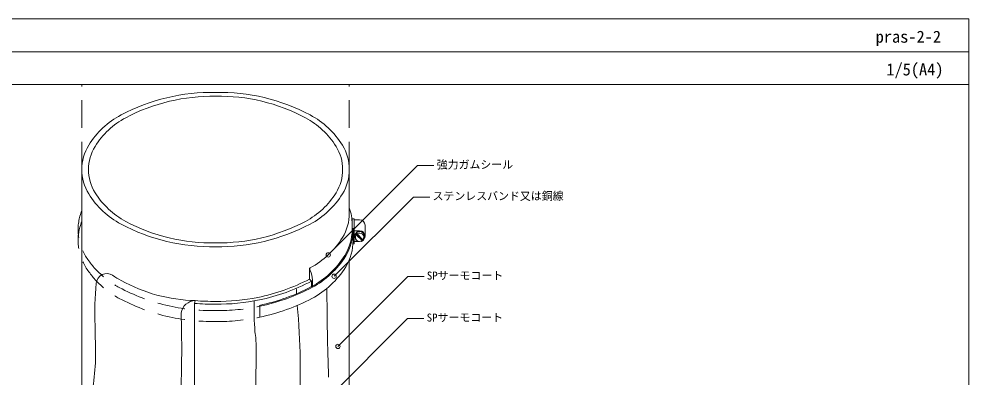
# Model space of a CAD drawing. Units: millimetres, scale not verified. Extents: x -690 to 690, y -478 to 478.
# Drawn here: x -180 to 690, y 150 to 478 of the extents above; entities that cross this region are included whole.
import ezdxf
from ezdxf.enums import TextEntityAlignment as Align

# ---------------------------------------------------------------- set-up
doc = ezdxf.new("R2010")
doc.units = ezdxf.units.MM
doc.header["$LTSCALE"] = 2
doc.linetypes.add('USER1', pattern=[19.05, 12.7, -6.35])
for name, color, linetype, lineweight in [('0-0_0', 7, 'Continuous', 18), ('0-2_BOUSUI', 1, 'Continuous', 18), ('0-3_MOJI', 7, 'Continuous', 18), ('0-4_sunpo', 7, 'Continuous', 18), ('0-5_WAKU', 7, 'Continuous', 18), ('0-7_KANAMONO', 4, 'Continuous', 18), ('0-8_KANAMONO2', 4, 'USER1', 18)]:
    doc.layers.add(name, color=color, linetype=linetype, lineweight=lineweight)
doc.styles.add('ＭＳ ゴシック', font='')
doc.styles.get('ＭＳ ゴシック').set_extended_font_data('MS Gothic')

msp = doc.modelspace()

# ---------------------------------------------------------------- linework, layer by layer
at = {"layer": '0-0_0'}
msp.add_line((-690, 447.5), (690, 447.5), dxfattribs=at)
at = {"layer": '0-2_BOUSUI'}
for p, q in [((125.034, 289.584), (125.034, 284.584)), ((122.474, -4.321), (122.474, 257.004)), ((-18.616, 219.503), (-19.289, 216.993)), ((-19.289, 216.993), (-19.289, 2.87))]:
    msp.add_line(p, q, dxfattribs=at)
msp.add_lwpolyline([(88.633, 231.745), (87.799, 232.321), (87.799, 237.321), (85.902, 239.218), (85.902, 249.218)], dxfattribs=at)
for centre, radius, start, end in [((79.555, 289.584), 45.479, 0, 19.31375), ((79.555, 299.584), 42.92, 328.6015, 0), ((50.049, 318.369), 77.894, 297.98699, 328.1145), ((-99.645, 234.557), 9.749, 56.80863, 173.6556), ((2.668, 409.138), 180.284, 297.49585, 297.74695), ((55.539, 235.523), 33.309, 353.48814, 24.27663), ((188.871, 208.399), 299.446, 174.78163, 182.23431), ((-48.711, 308.191), 79.789, 235.14697, 241.64722), ((-14.64, 368.496), 149.046, 241.13003, 268.47102), ((2.668, 399.138), 180.284, 281.53543, 297.49585), ((2.668, 399.138), 182.844, 281.80303, 297.74863), ((-604.007, 186.644), 679.358, 3.31049, 3.72224), ((2332.259, 231.947), 2230.262, 180.03053, 182.11688), ((-18.395, 206.193), 13.312, 90.95475, 170.82259), ((-3.31, 396.453), 177.611, 265.05618, 271.0679), ((2.668, 399.138), 180.284, 269.152, 281.53543), ((2.668, 399.138), 182.844, 269.16541, 281.80303), ((335.316, 214.012), 300.127, 179.00625, 184.38331), ((-3.31, 396.453), 180.17, 264.91187, 271.05429), ((-544.619, 156.14), 622.175, 356.32192, 5.4399), ((-1185.691, 174.865), 1154.639, 357.91574, 1.66015), ((1033.931, 192.53), 1144.287, 179.78995, 180.21005), ((-333.442, 173.299), 223.601, 350.61574, 3.85574), ((-49.798, 177.618), 86.913, 359.56706, 8.90678), ((6307.869, 129.577), 6270.936, 179.56706, 180.40906)]:
    msp.add_arc(centre, radius, start, end, dxfattribs=at)
at = {"layer": '0-3_MOJI'}
for p, q in [((103.223, 261.448), (185.015, 343.24)), ((200.015, 343.24), (185.015, 343.24)), ((108.552, 241.806), (181.189, 314.443)), ((196.189, 314.443), (181.189, 314.443)), ((111.996, 177.645), (175.964, 241.613)), ((190.964, 241.613), (175.964, 241.613)), ((94.007, 121.363), (175.799, 203.155)), ((190.799, 203.155), (175.799, 203.155))]:
    msp.add_line(p, q, dxfattribs=at)
for centre in [(103.223, 261.448), (108.552, 241.806), (111.996, 177.645)]:
    msp.add_circle(centre, 2, dxfattribs=at)
at = {"layer": '0-4_sunpo'}
msp.add_line((125.223, 292.343), (125.223, 287.261), dxfattribs=at)
at = {"layer": '0-5_WAKU'}
for points in [[(-690, -477.5), (690, -477.5), (690, 477.5), (-690, 477.5)], [(690, 417.5), (-690, 417.5), (-690, 477.5), (690, 477.5)]]:
    msp.add_lwpolyline(points, close=True, dxfattribs=at)
at = {"layer": '0-7_KANAMONO'}
for p, q in [((-122.474, 339.584), (-122.474, -10.416)), ((122.474, 339.584), (122.474, 309.584)), ((122.474, 339.584), (122.474, 299.584)), ((125.223, 285.586), (125.223, 294.585)), ((126.935, 294.585), (125.223, 294.585)), ((126.935, 294.585), (126.935, 293.585)), ((126.935, 284.586), (126.935, 293.585)), ((126.935, 293.585), (131.892, 293.585)), ((136.891, 288.586), (136.891, 278.585)), ((125.223, 285.586), (125.223, 284.584)), ((126.935, 285.586), (125.223, 285.586)), ((125.935, 284.584), (125.223, 284.584)), ((125.935, 272.584), (125.935, 284.584)), ((125.935, 274.584), (125.935, 284.584)), ((126.935, 284.586), (126.935, 271.584)), ((126.935, 283.585), (131.892, 283.585)), ((126.935, 283.584), (131.892, 283.584)), ((129.204, 281.98), (128.497, 281.273)), ((128.497, 281.273), (134.58, 275.19)), ((128.497, 281.273), (128.853, 279.916)), ((134.224, 274.546), (128.853, 279.916)), ((129.56, 280.623), (129.204, 281.98)), ((134.931, 275.253), (129.56, 280.623)), ((126.935, 271.584), (125.838, 271.584)), ((126.935, 273.584), (131.892, 273.584)), ((128.127, 276.446), (128.589, 275.645)), ((134.224, 274.546), (134.58, 275.19)), ((134.58, 275.19), (134.787, 275.397))]:
    msp.add_line(p, q, dxfattribs=at)
for points in [[(132.79, 273.861), (133.186, 273.755), (136.722, 277.291), (135.427, 282.12), (130.598, 283.414), (127.062, 279.879), (128.356, 275.049), (129.253, 274.809)], [(40.068, 215.16), (40.543, 214.338), (40.543, 204.338)]]:
    msp.add_lwpolyline(points, dxfattribs=at)
for centre, radius, start, end in [((-2.668, 230.03), 180.284, 89.152, 117.74695), ((3.31, 232.715), 177.611, 62.03315, 91.0679), ((-2.535, 235.508), 171.27, 89.152, 117.74695), ((3.145, 238.058), 168.73, 62.03315, 91.0679), ((-50.049, 320.799), 77.894, 117.98699, 148.1145), ((-47.547, 321.738), 74, 117.98699, 148.1145), ((46.275, 320.378), 75.799, 32.25129, 61.64722), ((48.711, 319.367), 79.789, 32.25129, 61.64722), ((-79.555, 339.584), 42.92, 148.6015, 211.3985), ((-75.577, 339.584), 40.774, 148.6015, 211.3985), ((75.577, 339.584), 40.774, 328.6015, 31.3985), ((79.555, 339.584), 42.92, 328.6015, 31.3985), ((-48.711, 359.801), 79.789, 212.25129, 241.64722), ((-46.275, 358.79), 75.799, 212.25129, 241.64722), ((47.547, 357.43), 74, 297.98699, 328.1145), ((50.049, 358.369), 77.894, 297.98699, 328.1145), ((-3.31, 446.453), 177.611, 242.03315, 271.0679), ((-3.145, 441.11), 168.73, 242.03315, 271.0679), ((2.535, 443.66), 171.27, 269.152, 297.74695), ((2.668, 449.138), 180.284, 269.152, 297.74695), ((79.555, 284.584), 46.381, 10.0564, 13.4405), ((131.892, 288.586), 4.999, 0, 90), ((79.555, 284.584), 45.479, 328.58771, 0), ((79.555, 284.584), 46.381, 328.58318, 0), ((131.892, 278.585), 4.33, 141.63074, 210.39516), ((131.892, 277.585), 3.83, 142.50103, 307.49897), ((131.892, 278.585), 4.33, 324.08372, 128.36926), ((131.892, 277.585), 3.83, 322.50103, 127.49897), ((131.892, 278.585), 4.999, 270, 90), ((79.555, 274.584), 46.381, 328.58318, 360), ((50.049, 303.369), 80.454, 297.98316, 328.1222), ((50.049, 303.369), 81.355, 297.98186, 328.12477), ((50.049, 293.369), 81.355, 297.98186, 328.12477), ((2.668, 394.138), 182.844, 281.80303, 297.74863), ((2.668, 394.138), 183.745, 281.8954, 297.7492), ((2.668, 384.138), 183.745, 281.8954, 297.7492)]:
    msp.add_arc(centre, radius, start, end, dxfattribs=at)
at = {"layer": '0-7_KANAMONO', "linetype": 'USER1'}
for centre, radius, start, end in [((-79.555, 284.584), 46.381, 157.72573, 211.43059), ((-79.555, 274.584), 46.381, 157.72573, 211.43059), ((-48.711, 304.801), 83.25, 212.23371, 241.65529), ((-48.711, 294.801), 83.25, 212.23371, 241.65529), ((-3.31, 391.453), 181.071, 242.02948, 271.04959), ((-3.31, 381.453), 181.071, 242.02948, 271.04959), ((2.668, 394.138), 183.745, 269.17004, 281.8954), ((2.668, 384.138), 183.745, 269.17004, 281.8954)]:
    msp.add_arc(centre, radius, start, end, dxfattribs=at)
at = {"layer": '0-8_KANAMONO2'}
for p, q in [((-122.474, 339.584), (-122.474, 417.5)), ((122.474, 339.584), (122.474, 417.5))]:
    msp.add_line(p, q, dxfattribs=at)

# ---------------------------------------------------------------- texts
at = {"layer": '0-3_MOJI', "style": 'ＭＳ ゴシック'}
for s, p in [('強力ガムシール', (202.515, 338.24)), ('ステンレスバンド又は銅線', (198.689, 309.443)), ('SPサーモコート', (193.464, 236.613)), ('SPサーモコート', (193.299, 198.155))]:
    msp.add_text(s, height=7.331, dxfattribs=at).set_placement(p, align=Align.BOTTOM_LEFT)
at = {"layer": '0-5_WAKU', "style": 'ＭＳ ゴシック'}
for s, p in [('pras-2-2', (604.53, 452.5)), ('1/5(A4)', (614.277, 422.5))]:
    msp.add_text(s, height=11, dxfattribs=at).set_placement(p, align=Align.BOTTOM_LEFT)

doc.saveas('drawing.dxf')
